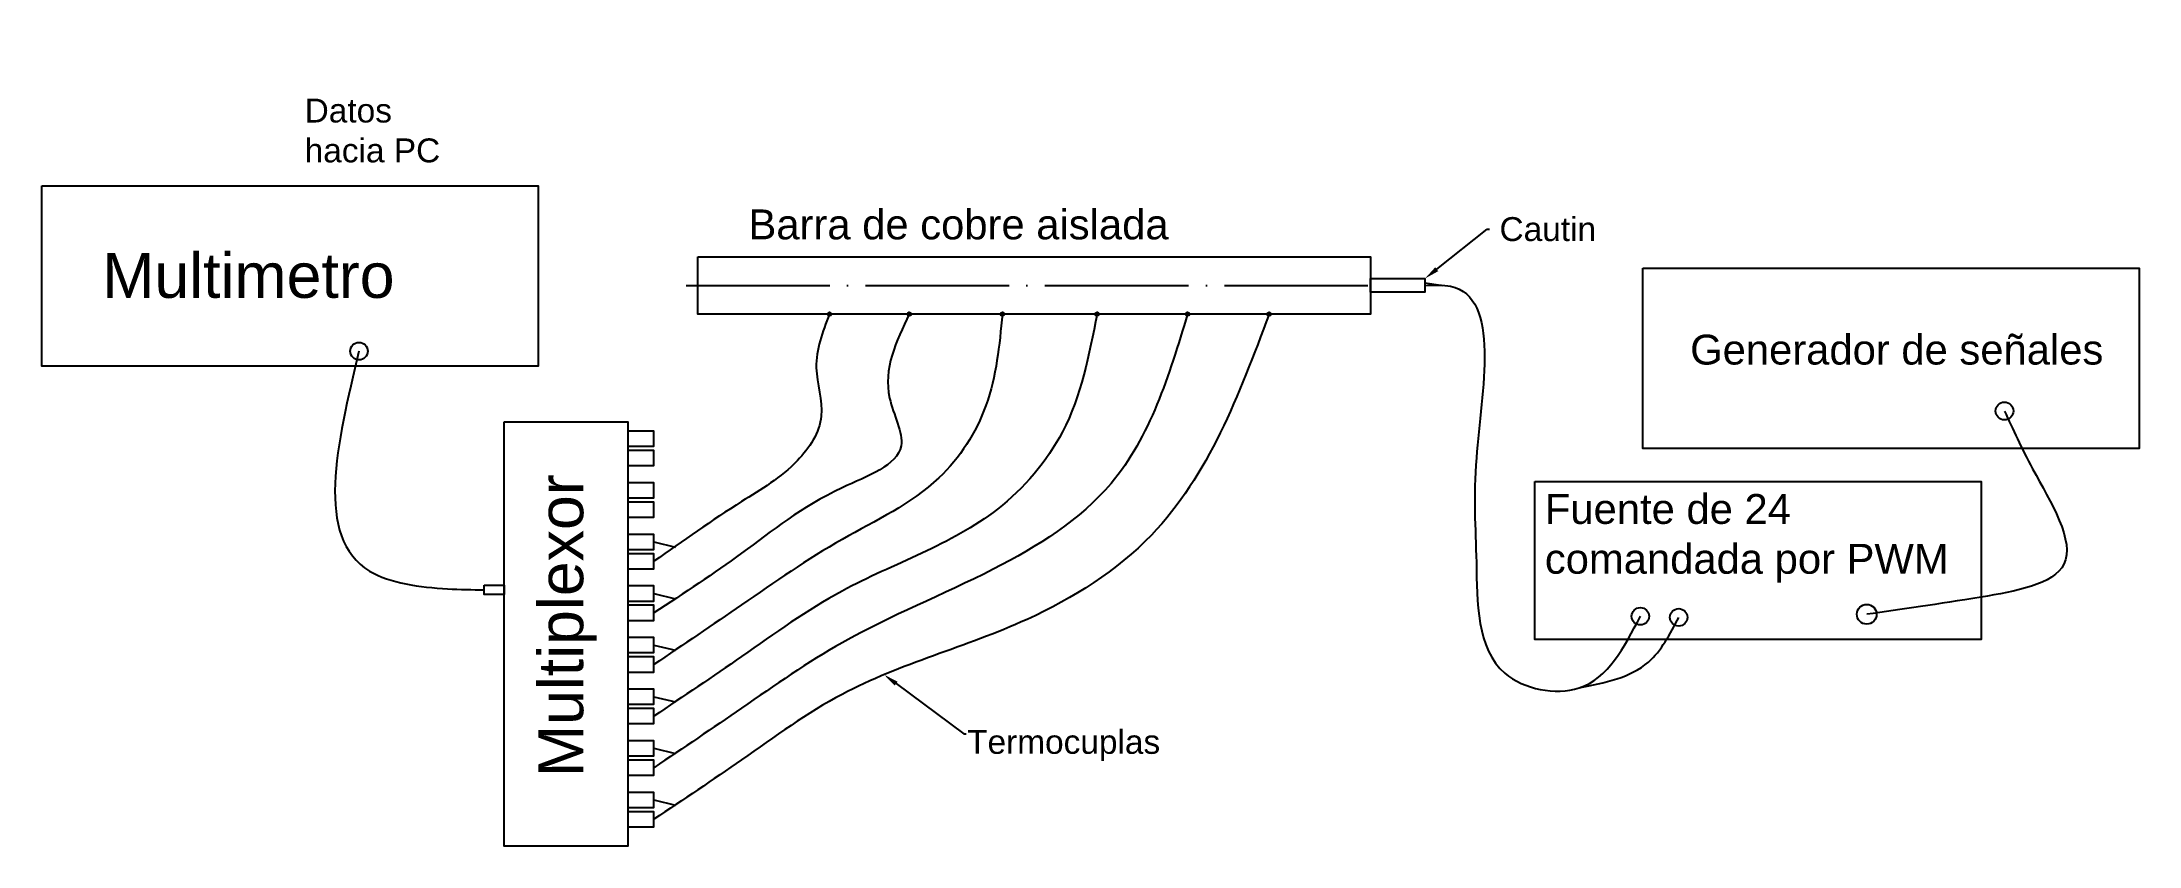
# Model space of a CAD drawing. Header units: millimetres. Extents: x -84 to 6931, y 489 to 3180.
import ezdxf
from ezdxf import colors
from ezdxf.entities.mleader import LeaderData, LeaderLine
from ezdxf.math import Vec2, Vec3

# ---------------------------------------------------------------- set-up
doc = ezdxf.new("R2010")
doc.units = ezdxf.units.MM
doc.linetypes.add('ACAD_ISO04W100', pattern=[30, 24, -3, 0, -3])
doc.styles.get("Standard").update_dxf_attribs({"font": 'arial.ttf'})

# ---------------------------------------------------------------- blocks, each defined once
blk = doc.blocks.new('*U20')
for points in [[(-43.6, 7.2), (43.6, 7.2), (43.6, 57.6), (-43.6, 57.6)], [(-43.6, -57.6), (43.6, -57.6), (43.6, -7.2), (-43.6, -7.2)]]:
    blk.add_lwpolyline(points, close=True)
blk = doc.blocks.new('*U21')
at = {"color": 0, "linetype": 'ByBlock', "lineweight": -2, "transparency": 16777216}
for p in [(0, 1208.8), (0, 1036.1), (0, 863.4), (0, 690.7), (0, 518), (0, 345.4), (0, 172.7), (0, 0)]:
    blk.add_blockref('*U20', p, dxfattribs=at)

msp = doc.modelspace()

# ---------------------------------------------------------------- hatches: boundary and pattern name
h = msp.add_hatch(color=256)
h.dxf.hatch_style = 1
h.paths.add_polyline_path([(2544.5, 2269.1), (2556.4, 2269.1, 1)])
edge = h.paths.add_edge_path()
edge.add_line((2556.4, 2269.1), (2550.4, 2269.1))
edge.add_spline(control_points=[(2550.4, 2269.1), (2549.7, 2267.3), (2549, 2265.4), (2548.3, 2263.5)], knot_values=[0, 0, 0, 0, 5.804054, 5.804054, 5.804054, 5.804054], degree=3, periodic=0)
edge.add_arc((2550.4, 2269.1), 5.98, 248.86312, 360)
edge = h.paths.add_edge_path()
edge.add_line((2550.4, 2269.1), (2544.5, 2269.1))
edge.add_arc((2550.4, 2269.1), 5.98, 180, 248.86312)
edge.add_spline(control_points=[(2548.3, 2263.5), (2549, 2265.4), (2549.7, 2267.3), (2550.4, 2269.1)], knot_values=[0, 0, 0, 0, 5.804054, 5.804054, 5.804054, 5.804054], degree=3, periodic=0)
h = msp.add_hatch(color=256)
h.dxf.hatch_style = 1
h.paths.add_polyline_path([(2811.6, 2269.1, 1), (2823.6, 2269.1, 1)])
h = msp.add_hatch(color=256)
h.dxf.hatch_style = 1
h.paths.add_polyline_path([(3122.8, 2269.1, 1), (3134.8, 2269.1, 1)])
h = msp.add_hatch(color=256)
h.dxf.hatch_style = 1
h.paths.add_polyline_path([(3439.5, 2269.1, 1), (3451.5, 2269.1, 1)])
h = msp.add_hatch(color=256)
h.dxf.hatch_style = 1
h.paths.add_polyline_path([(3742.5, 2269.1, 1), (3754.4, 2269.1, 1)])
h = msp.add_hatch(color=256)
h.dxf.hatch_style = 1
h.paths.add_polyline_path([(4015.1, 2269.1, 1), (4027.1, 2269.1, 1)])

# ---------------------------------------------------------------- linework, layer by layer
at = {"linetype": 'ACAD_ISO04W100', "ltscale": 20}
msp.add_line((2071.1, 2365.1), (4359.9, 2365.1), dxfattribs=at)
for p, q in [((1963.4, 1507.1), (2035.2, 1489.7)), ((1963.4, 1334.4), (2035.2, 1317)), ((1963.4, 1161.7), (2035.2, 1144.3)), ((1963.4, 989), (2035.2, 971.7)), ((1963.4, 816.4), (2035.2, 799)), ((1963.4, 643.7), (2035.2, 626.3))]:
    msp.add_line(p, q)
at = {"linetype": 'ACAD_ISO04W100', "ltscale": 100}
msp.add_lwpolyline([(746.2, 2698.4, 0, 0, 0), (746.2, 3048.4, 40, 0, 0), (746.2, 3159.6, 0, 0, 0)], format="xyseb", dxfattribs=at)
for points in [[(-84.1, 2698.4), (1576.4, 2698.4), (1576.4, 2095.3), (-84.1, 2095.3)], [(2109.8, 2461.1), (4359.9, 2461.1), (4359.9, 2269.1), (2109.8, 2269.1)], [(4359.9, 2388.1), (4542.6, 2388.1), (4542.6, 2342.1), (4359.9, 2342.1)], [(5270.9, 2422.4), (6931.4, 2422.4), (6931.4, 1819.3), (5270.9, 1819.3)], [(1462.7, 1908.9), (1876.2, 1908.9), (1876.2, 489.4), (1462.7, 489.4)], [(4910.4, 1708.8), (6402.7, 1708.8), (6402.7, 1180.2), (4910.4, 1180.2)], [(1395.7, 1361.9), (1462.7, 1361.9), (1462.7, 1331.2), (1395.7, 1331.2)]]:
    msp.add_lwpolyline(points, close=True)
for centre, radius in [((2550.4, 2269.1), 5.98), ((2817.6, 2269.1), 5.98), ((3128.8, 2269.1), 5.98), ((3445.5, 2269.1), 5.98), ((3748.5, 2269.1), 5.98), ((4021.1, 2269.1), 5.98), ((976.5, 2145.3), 29.3), ((6481.1, 1944.9), 29.8), ((5263.2, 1258.2), 29.2), ((5391.4, 1254.5), 29.2), ((6020.3, 1264.8), 33.1)]:
    msp.add_circle(centre, radius)
for points in [[(4542.6, 2373.3), (4602.7, 2365.3)], [(4542.6, 2365.1), (4628.3, 2362.1), (4714.4, 1788.5), (4714.4, 1438.1), (4810.1, 1067.6), (5057.9, 1018.5), (5263.2, 1258.2)], [(4021.1, 2269.1), (3627.3, 1529.8), (3211.4, 1247.8), (2592.6, 997), (2256.6, 778.4), (1963.4, 578.9)], [(3748.5, 2269.1), (3492.3, 1702.5), (3098.5, 1415.6), (2592.6, 1169.7), (2256.6, 951.1), (1963.4, 751.6)], [(3445.5, 2269.1), (3329.8, 1875.1), (3112.3, 1616.5), (2592.6, 1342.4), (2256.6, 1123.8), (1963.4, 924.3)], [(3128.8, 2269.1), (3073.7, 1963.1), (2916.7, 1721.4), (2592.6, 1515.1), (2256.6, 1296.5), (1963.4, 1097)], [(2817.6, 2269.1), (2751.5, 1987.9), (2790, 1828.3), (2592.6, 1687.8), (2256.6, 1469.1), (1963.4, 1269.6)], [(2550.4, 2269.1), (2506.4, 2089.7), (2522.9, 1927.4), (2443, 1778.8), (2256.6, 1641.8), (1963.4, 1442.3)], [(976.5, 2145.3), (1012.1, 1409.4), (1273, 1350), (1395.7, 1346.5)], [(6481.1, 1944.9), (6575.3, 1751.3), (6680.1, 1432.2), (6402.7, 1322.4), (6020.3, 1264.8)], [(5057.9, 1018.5), (5289.9, 1104.8), (5391.4, 1254.5)]]:
    msp.add_spline(points, degree=3)

# ---------------------------------------------------------------- block references
msp.add_blockref('*U21', (1919.8, 611.3))

# ---------------------------------------------------------------- texts
at = {"attachment_point": 1}
for s, width, insert, char_height in [('Datos hacia PC', 535.721, (794.8, 2990.1), 80), ('Barra de cobre aislada', 1815.968, (2279.5, 2619.2), 100), ('Multimetro', 1580.167, (117.5, 2473.4), 150), ('Generador de señales', 1580.167, (5429.7, 2200.3), 100), ('Fuente de 24 comandada por PWM', 1580.167, (4943.6, 1667.2), 100)]:
    msp.add_mtext_dynamic_manual_height_columns(s, width=width, gutter_width=12.5, heights=[0], dxfattribs=dict(at, insert=insert, char_height=char_height))
at = {"insert": (1576.7, 720), "char_height": 150, "attachment_point": 1, "rotation": 90}
msp.add_mtext_dynamic_manual_height_columns('Multiplexor', width=1595.708, gutter_width=12.5, heights=[0], dxfattribs=at)

# ---------------------------------------------------------------- leaders
at = {"ltscale": 10}
ml = msp.add_multileader_mtext('Standard', dxfattribs=at)
ml.set_content(' Cautin', color=256)
ml.set_leader_properties()
ml.build(insert=Vec2(0, 0))
ml.multileader.update_dxf_attribs({"arrow_head_size": 50})
ctx = ml.context
ctx.base_point, ctx.char_height, ctx.arrow_head_size, ctx.plane_origin = Vec3(4758.9, 2552.8), 80, 50, Vec3(4542.6, 2388.1)
notes = []
notes.append((ctx, [(0, (1, 1, 0), (4750.9, 2552.8), (1, 0), 8, [(0, [(4542.6, 2388.1)], 0, [])])]))
ctx.mtext.insert, ctx.mtext.flow_direction = Vec3(4760.9, 2593.5), 5
ml = msp.add_multileader_mtext('Standard')
ml.set_content(' {\\H20x;Termocuplas}', color=256)
ml.set_leader_properties()
ml.build(insert=Vec2(0, 0))
ml.multileader.update_dxf_attribs({"arrow_head_size": 50})
ctx = ml.context
ctx.base_point, ctx.arrow_head_size, ctx.plane_origin = Vec3(3007.4, 864.9), 50, Vec3(2733.2, 1062.7)
notes.append((ctx, [(0, (1, 1, 0), (2999.4, 864.9), (1, 0), 8, [(0, [(2733.2, 1062.7)], 0, [])])]))
ctx.mtext.insert, ctx.mtext.flow_direction = Vec3(3009.4, 878), 5
for ctx, leaders in notes:
    for number, flags, end, landing, length, lines in leaders:
        leader = LeaderData()
        leader.index, (leader.has_last_leader_line, leader.has_dogleg_vector, leader.attachment_direction) = number, flags
        leader.last_leader_point, leader.dogleg_vector, leader.dogleg_length = Vec3(end), Vec3(landing), length
        for number, points, colour, breaks in lines:
            line = LeaderLine()
            line.index, line.vertices, line.color, line.breaks = number, Vec3.list(points), colors.encode_raw_color(colour), breaks
            leader.lines.append(line)
        ctx.leaders.append(leader)

doc.saveas('drawing.dxf')
